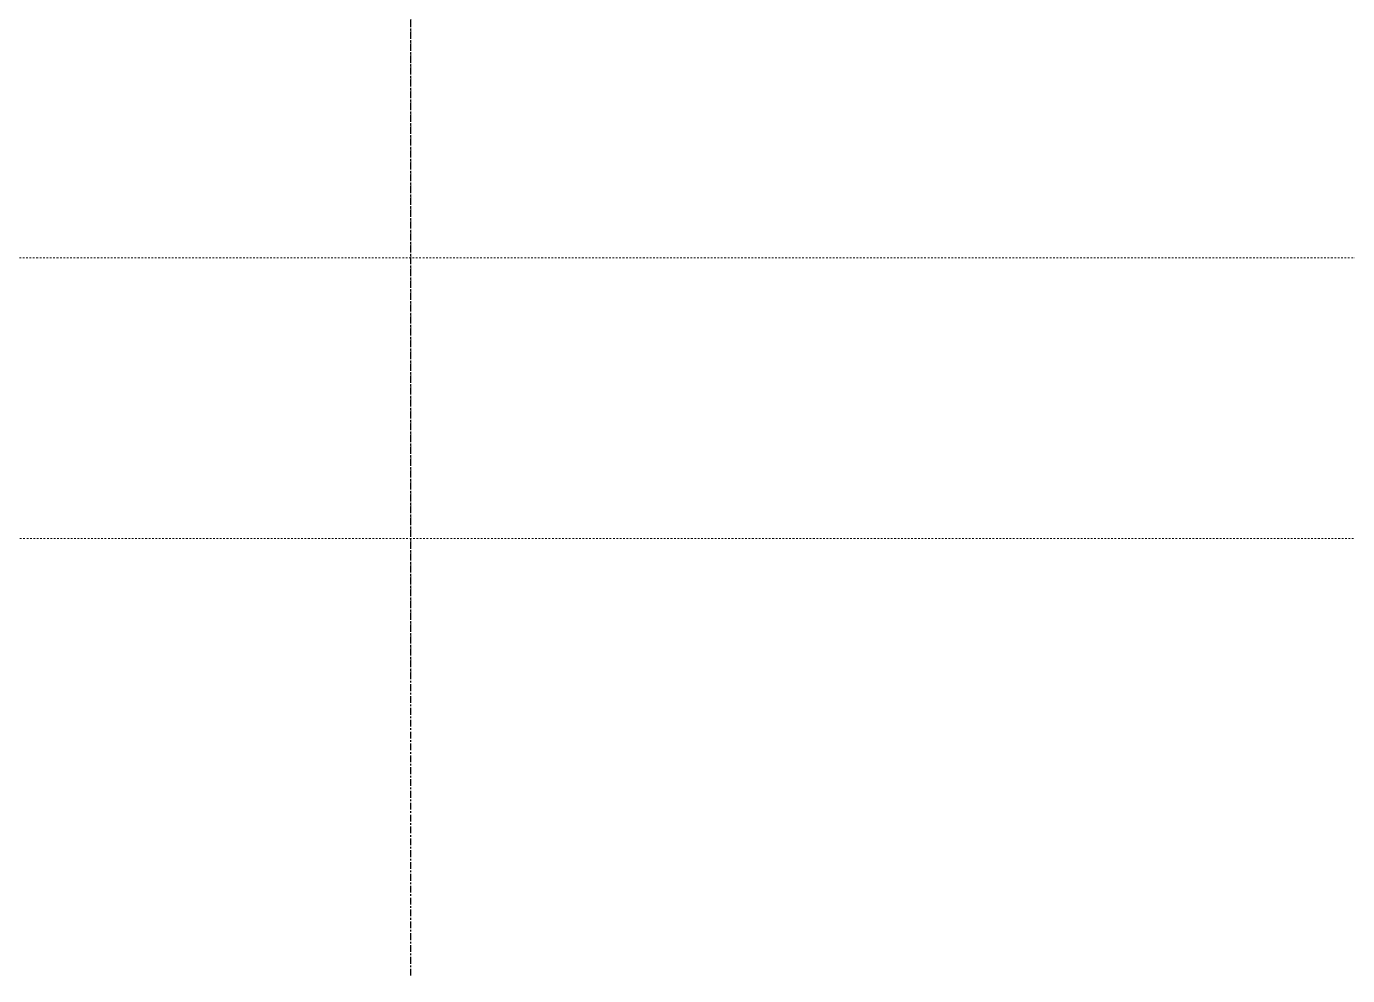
# Model space of a CAD drawing. Header units: inches. Extents: x -4058 to -1781, y 9814 to 12289.
# Drawn here: x -3509.7 to -3412.2, y 9814 to 9884.1 of the extents above; entities that cross this region are included whole.
import ezdxf

# ---------------------------------------------------------------- set-up
doc = ezdxf.new("R2010")
doc.units = ezdxf.units.IN
doc.header["$MEASUREMENT"] = 0
for name, pattern in [('Aligning Line 1_8_', [0.25, 0.125, -0.125]), ('Aligning Line 1_8__2_', [0.25, 0.125, -0.125]), ('Grid Line 1_2_', [0.875, 0.5, -0.125, 0.125, -0.125]), ('Grid Line 1_2__2_', [0.875, 0.5, -0.125, 0.125, -0.125])]:
    doc.linetypes.add(name, pattern=pattern)
for name, color, linetype, lineweight in [('0-1', 7, 'Continuous', 5), ('G-ANNO-SYMB', 111, 'Aligning Line 1_8_', 9), ('G-ANNO-SYMB-2', 147, 'Aligning Line 1_8__2_', 9), ('S-GRID-1', 1, 'Grid Line 1_2_', 9), ('S-GRID-2', 1, 'Grid Line 1_2__2_', 30)]:
    doc.layers.add(name, color=color, linetype=linetype, lineweight=lineweight)

# ---------------------------------------------------------------- blocks, each defined once
blk = doc.blocks.new('CTR - 1st Phase - Shell_rvt-1-UNIT PLANS - 1ST FLOOR')
at = {"layer": 'S-GRID-1'}
blk.add_line((-3481.324, 9836.18), (-3481.324, 12272.999), dxfattribs=at)
blk = doc.blocks.new('CTR - 1st Phase - Structure_rvt-1-UNIT PLANS - 1ST FLOOR')
at = {"layer": 'G-ANNO-SYMB-2'}
blk.add_line((-1904.063, 9867.009), (-3864.195, 9867.009), dxfattribs=at)
at = {"layer": 'S-GRID-2'}
blk.add_line((-3481.324, 9814.027), (-3481.324, 12247.501), dxfattribs=at)

msp = doc.modelspace()

# ---------------------------------------------------------------- block references
at = {"layer": '0-1'}
msp.add_blockref('CTR - 1st Phase - Shell_rvt-1-UNIT PLANS - 1ST FLOOR', (0, 0), dxfattribs=at)

# ---------------------------------------------------------------- next in the draw order: block references
msp.add_blockref('CTR - 1st Phase - Structure_rvt-1-UNIT PLANS - 1ST FLOOR', (0, 0), dxfattribs=at)

# ---------------------------------------------------------------- next in the draw order: linework, layer by layer
at = {"layer": 'G-ANNO-SYMB'}
msp.add_line((-1813.52288, 9846.2766), (-4009.5295, 9846.2766), dxfattribs=at)

doc.saveas('drawing.dxf')
